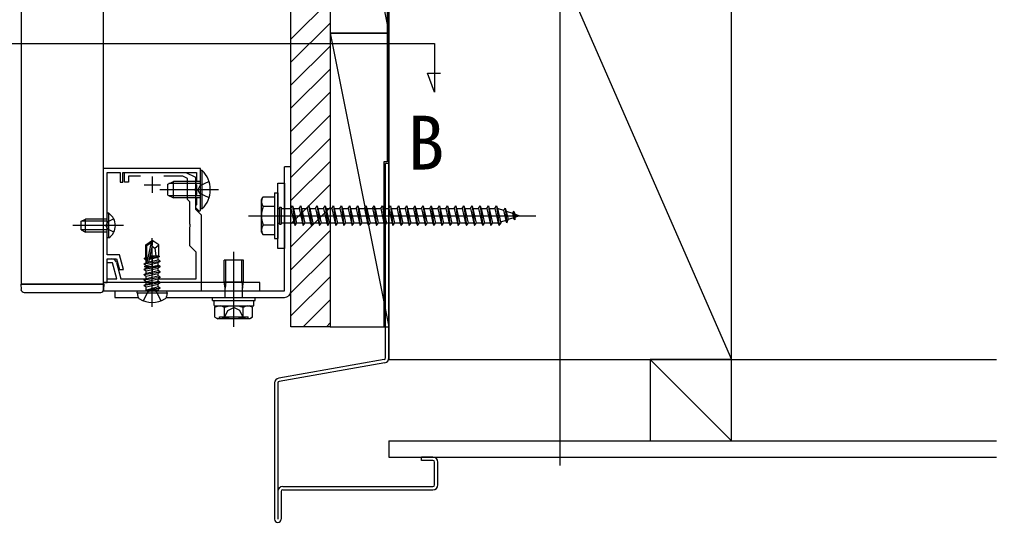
# Model space of a CAD drawing. Units: millimetres, scale not verified. Extents: x -1312 to 1312, y -1950 to 1938.
# Drawn here: x -983.1 to -683.9, y 43.6 to 197.8 of the extents above; entities that cross this region are included whole.
import ezdxf
from ezdxf.enums import TextEntityAlignment as Align

# ---------------------------------------------------------------- set-up
doc = ezdxf.new("R2010")
doc.units = ezdxf.units.MM
doc.header["$LTSCALE"] = 10
for name, color, linetype in [('0-2_USER1', 3, 'Continuous'), ('0-3_YKK_11', 7, 'Continuous'), ('0-4_YKK_12', 2, 'Continuous'), ('0-5_YKK_13', 4, 'Continuous'), ('0-8_YSS_K', 3, 'Continuous')]:
    doc.layers.add(name, color=color, linetype=linetype)
doc.styles.add('ＭＳ ゴシック', font='')
doc.styles.get('ＭＳ ゴシック').set_extended_font_data('MS Gothic')

msp = doc.modelspace()

# ---------------------------------------------------------------- linework, layer by layer
at = {"layer": '0-3_YKK_11'}
for p, q in [((-945, 147.11), (-940, 147.11)), ((-942.5, 149.61), (-942.5, 144.61)), ((-942.5, 124.61), (-942.5, 119.61)), ((-945, 122.11), (-940, 122.11))]:
    msp.add_line(p, q, dxfattribs=at)
msp.add_lwpolyline([(-957.5, 152.11), (-957.5, 117.11), (-956.3, 117.11), (-956.3, 124.41), (-953.42, 124.41), (-952.54, 121.11), (-951.29, 121.11), (-952.5, 125.61), (-956.3, 125.61), (-956.3, 134.16), (-956.42, 134.34), (-956.42, 134.89), (-956.3, 135.07), (-956.3, 150.91), (-952.3, 150.91), (-952.3, 147.91), (-951.5, 147.91), (-951.5, 150.91), (-928.9, 150.91), (-928.9, 148.16), (-929.2, 147.86), (-929.2, 147.36), (-928.9, 147.06), (-928.9, 144.16), (-929.2, 143.86), (-929.2, 143.36), (-928.9, 143.06), (-928.9, 140.99), (-929.2, 140.69), (-929.2, 140.19), (-928.07, 139.06), (-927.7, 139.21), (-927.7, 152.11)], close=True, dxfattribs=at)
for points in [[(-946.07, 149.71), (-949.8, 149.71), (-949.8, 147.91), (-951, 147.91), (-951, 150.91), (-932.2, 150.91), (-929.2, 149.41), (-929.2, 146.07), (-929.32, 145.89), (-929.32, 145.34), (-929.2, 145.16), (-929.2, 139.61), (-927.5, 137.91), (-927.5, 117.11), (-956.3, 117.11), (-956.3, 118.31), (-953.31, 118.31), (-954.62, 123.21), (-956.3, 123.21), (-956.3, 124.41), (-954.85, 124.41)], [(-940.56, 118.31), (-929, 118.31), (-929, 126.41), (-931, 128.41), (-931, 134.16), (-930.88, 134.34), (-930.88, 134.89), (-931, 135.07), (-931, 141.91), (-931.7, 142.61), (-931.7, 148.99), (-933.15, 149.71), (-938.93, 149.71)], [(-953.4, 123.3), (-952.07, 118.31), (-944.44, 118.31)]]:
    msp.add_lwpolyline(points, dxfattribs=at)
msp.add_arc((-954.85, 122.91), 1.5, 15, 90, dxfattribs=at)
at = {"layer": '0-4_YKK_12'}
for p, q in [((-1016, 190.46), (-856, 190.46)), ((-856, 190.46), (-856, 175.46))]:
    msp.add_line(p, q, dxfattribs=at)
for points in [[(-957.5, 1104.86), (-957.5, 116.61), (-982.5, 116.61), (-982.5, 1104.86)], [(-856, 175.46), (-858.13, 181.31), (-854.23, 181.31)]]:
    msp.add_lwpolyline(points, dxfattribs=at)
at = {"layer": '0-5_YKK_13'}
for p, q in [((-871, 94.03), (-871, 153.61)), ((-870, 153.61), (-871, 153.61)), ((-870, 94.03), (-870, 153.61)), ((-927.7, 139.71), (-927.7, 151.51)), ((-900, 152.61), (-902, 152.61)), ((-902, 114.61), (-902, 152.61)), ((-900, 114.61), (-900, 152.61)), ((-937.7, 147.31), (-936, 148.11)), ((-937.7, 143.91), (-937.7, 147.31)), ((-927.7, 147.46), (-937.39, 147.46)), ((-927.7, 148.11), (-936, 148.11)), ((-922.2, 145.61), (-940.2, 145.61)), ((-937.7, 143.91), (-936, 143.11)), ((-927.7, 143.77), (-937.39, 143.77)), ((-905, 144.61), (-905, 130.61)), ((-905, 144.61), (-904, 144.61)), ((-904, 144.61), (-904, 130.61)), ((-909, 142.61), (-908.57, 143.36)), ((-909, 132.61), (-909, 142.61)), ((-905, 143.36), (-908.57, 143.36)), ((-905, 143.36), (-905, 131.86)), ((-956.3, 130.86), (-956.3, 138.36)), ((-927.19, 139.71), (-927.7, 139.71)), ((-905, 140.5), (-908.55, 140.5)), ((-904, 139.86), (-903.5, 139.86)), ((-903.5, 140.21), (-903, 140.21)), ((-903.5, 140.21), (-903.5, 135.01)), ((-903, 140.21), (-903, 135.01)), ((-903, 139.86), (-900, 139.86)), ((-899.5, 140.61), (-898.75, 134.61)), ((-899.25, 139.86), (-898.25, 135.36)), ((-899.25, 139.86), (-897.5, 139.86)), ((-897.5, 139.86), (-897, 140.61)), ((-897.5, 139.86), (-896.5, 135.36)), ((-897, 140.61), (-896.25, 134.61)), ((-897, 140.61), (-896.75, 139.86)), ((-896.75, 139.86), (-895.75, 135.36)), ((-896.75, 139.86), (-895, 139.86)), ((-894.5, 140.61), (-893.75, 134.61)), ((-894.25, 139.86), (-892.5, 139.86)), ((-894.25, 139.86), (-893.25, 135.36)), ((-892, 140.61), (-891.25, 134.61)), ((-891.75, 139.86), (-890, 139.86)), ((-891.75, 139.86), (-890.75, 135.36)), ((-889.5, 140.61), (-888.75, 134.61)), ((-889.25, 139.86), (-887.5, 139.86)), ((-889.25, 139.86), (-888.25, 135.36)), ((-887, 140.61), (-886.25, 134.61)), ((-886.75, 139.86), (-885, 139.86)), ((-886.75, 139.86), (-885.75, 135.36)), ((-884.5, 140.61), (-883.75, 134.61)), ((-884.25, 139.86), (-882.5, 139.86)), ((-884.25, 139.86), (-883.25, 135.36)), ((-882, 140.61), (-881.25, 134.61)), ((-881.75, 139.86), (-880, 139.86)), ((-881.75, 139.86), (-880.75, 135.36)), ((-879.5, 140.61), (-878.75, 134.61)), ((-879.25, 139.86), (-877.5, 139.86)), ((-879.25, 139.86), (-878.25, 135.36)), ((-877, 140.61), (-876.25, 134.61)), ((-876.75, 139.86), (-872.5, 139.86)), ((-876.75, 139.86), (-875.75, 135.36)), ((-874.5, 140.61), (-873.75, 134.61)), ((-874.25, 139.86), (-873.25, 135.36)), ((-872, 140.61), (-871.25, 134.61)), ((-871.75, 139.86), (-870, 139.86)), ((-871.75, 139.86), (-870.75, 135.36)), ((-869.5, 140.61), (-868.75, 134.61)), ((-869.25, 139.86), (-867.5, 139.86)), ((-869.25, 139.86), (-868.25, 135.36)), ((-867, 140.61), (-866.25, 134.61)), ((-866.75, 139.86), (-865, 139.86)), ((-866.75, 139.86), (-865.75, 135.36)), ((-864.5, 140.61), (-863.75, 134.61)), ((-864.25, 139.86), (-862.5, 139.86)), ((-864.25, 139.86), (-863.25, 135.36)), ((-862, 140.61), (-861.25, 134.61)), ((-861.75, 139.86), (-860, 139.86)), ((-861.75, 139.86), (-860.75, 135.36)), ((-859.5, 140.61), (-858.75, 134.61)), ((-859.25, 139.86), (-857.5, 139.86)), ((-859.25, 139.86), (-858.25, 135.36)), ((-857, 140.61), (-856.25, 134.61)), ((-856.75, 139.86), (-855, 139.86)), ((-856.75, 139.86), (-855.75, 135.36)), ((-854.5, 140.61), (-853.75, 134.61)), ((-854.25, 139.86), (-852.5, 139.86)), ((-854.25, 139.86), (-853.25, 135.36)), ((-852, 140.61), (-851.25, 134.61)), ((-851.75, 139.86), (-850, 139.86)), ((-851.75, 139.86), (-850.75, 135.36)), ((-849.5, 140.61), (-848.75, 134.61)), ((-849.25, 139.86), (-847.5, 139.86)), ((-849.25, 139.86), (-848.25, 135.36)), ((-847, 140.61), (-846.25, 134.61)), ((-846.75, 139.86), (-845, 139.86)), ((-846.75, 139.86), (-845.75, 135.36)), ((-844.5, 140.61), (-843.75, 134.61)), ((-844.25, 139.86), (-842.5, 139.86)), ((-844.25, 139.86), (-843.25, 135.36)), ((-842, 140.61), (-841.25, 134.61)), ((-841.75, 139.86), (-840, 139.86)), ((-841.75, 139.86), (-840.75, 135.36)), ((-839.5, 140.61), (-838.75, 134.61)), ((-839.25, 139.86), (-837.5, 139.86)), ((-839.25, 139.86), (-838.25, 135.36)), ((-837, 140.61), (-836.25, 134.61)), ((-836.75, 139.86), (-836.53, 139.86)), ((-836.75, 139.86), (-835.75, 135.36)), ((-836.53, 139.86), (-834.87, 139.29)), ((-834.41, 139.93), (-834.87, 139.29)), ((-834.87, 139.29), (-834.18, 136.18)), ((-834.41, 139.93), (-834.06, 139.01)), ((-834.41, 139.93), (-833.86, 135.49)), ((-834.06, 139.01), (-832.17, 138.36)), ((-834.06, 139.01), (-833.48, 136.42)), ((-831.8, 139.03), (-832.17, 138.36)), ((-832.17, 138.36), (-831.86, 136.98)), ((-831.8, 139.03), (-831.35, 138.08)), ((-831.8, 139.03), (-831.46, 136.32)), ((-831.35, 138.08), (-830, 137.61)), ((-831.35, 138.08), (-831.16, 137.22)), ((-964.3, 135.91), (-962.9, 136.61)), ((-964.3, 133.31), (-964.3, 135.91)), ((-956.3, 135.96), (-964.21, 135.96)), ((-956.3, 136.61), (-962.9, 136.61)), ((-913, 137.61), (-824.96, 137.61)), ((-905, 134.73), (-908.55, 134.73)), ((-904, 135.36), (-903.5, 135.36)), ((-903.5, 135.01), (-903, 135.01)), ((-899, 135.36), (-903, 135.36)), ((-896.5, 135.36), (-898.25, 135.36)), ((-896.5, 135.36), (-896.25, 134.61)), ((-896.25, 134.61), (-895.75, 135.36)), ((-894, 135.36), (-895.75, 135.36)), ((-891.5, 135.36), (-893.25, 135.36)), ((-889, 135.36), (-890.75, 135.36)), ((-886.5, 135.36), (-888.25, 135.36)), ((-884, 135.36), (-885.75, 135.36)), ((-881.5, 135.36), (-883.25, 135.36)), ((-879, 135.36), (-880.75, 135.36)), ((-876.5, 135.36), (-878.25, 135.36)), ((-874, 135.36), (-875.75, 135.36)), ((-871.5, 135.36), (-873.25, 135.36)), ((-869, 135.36), (-870.75, 135.36)), ((-866.5, 135.36), (-868.25, 135.36)), ((-864, 135.36), (-865.75, 135.36)), ((-861.5, 135.36), (-863.25, 135.36)), ((-859, 135.36), (-860.75, 135.36)), ((-856.5, 135.36), (-858.25, 135.36)), ((-854, 135.36), (-855.75, 135.36)), ((-851.5, 135.36), (-853.25, 135.36)), ((-849, 135.36), (-850.75, 135.36)), ((-846.5, 135.36), (-848.25, 135.36)), ((-844, 135.36), (-845.75, 135.36)), ((-841.5, 135.36), (-843.25, 135.36)), ((-839, 135.36), (-840.75, 135.36)), ((-836.53, 135.36), (-838.25, 135.36)), ((-836.5, 135.38), (-836.53, 135.36)), ((-834.18, 136.18), (-835.81, 135.62)), ((-833.86, 135.49), (-834.18, 136.18)), ((-833.86, 135.49), (-833.48, 136.42)), ((-831.86, 136.98), (-833.48, 136.42)), ((-831.46, 136.32), (-831.86, 136.98)), ((-831.46, 136.32), (-831.16, 137.22)), ((-830, 137.61), (-831.16, 137.22)), ((-951.3, 134.61), (-966.8, 134.61)), ((-964.3, 133.31), (-962.9, 132.61)), ((-956.3, 133.27), (-964.21, 133.27)), ((-909, 132.61), (-908.57, 131.86)), ((-908.57, 131.86), (-905, 131.86)), ((-955.79, 130.86), (-956.3, 130.86)), ((-944.5, 128.69), (-942.68, 129.92)), ((-944.08, 123.31), (-942.68, 129.49)), ((-942.32, 129.92), (-942.68, 129.92)), ((-942.68, 129.49), (-942.68, 129.92)), ((-942.5, 109.67), (-942.5, 130.74)), ((-942.5, 128.14), (-942.5, 129.92)), ((-942.5, 128.14), (-942.32, 129.92)), ((-940.5, 128.69), (-942.32, 129.92)), ((-905, 130.61), (-904, 130.61)), ((-944.5, 124.83), (-944.5, 128.69)), ((-944.5, 128.69), (-944.15, 128.5)), ((-943.57, 123.43), (-942.5, 128.14)), ((-941.68, 127.68), (-940.5, 128.69)), ((-940.5, 125.24), (-940.5, 128.69)), ((-917.5, 103.55), (-917.5, 126.55)), ((-944.97, 122.91), (-940.03, 123.74)), ((-940.03, 123.62), (-944.97, 122.8)), ((-944.97, 122.8), (-944.97, 122.91)), ((-944.97, 122.8), (-944.32, 122.42)), ((-944.85, 124.63), (-944.15, 124.77)), ((-944.85, 124.38), (-944.85, 124.63)), ((-944.85, 124.38), (-944.15, 124.49)), ((-944.85, 124.38), (-944.32, 124.07)), ((-944.5, 125.33), (-944.15, 125.33)), ((-944.32, 124.07), (-944.14, 124.11)), ((-944.32, 123.29), (-944.32, 124.07)), ((-944.32, 122.42), (-940.68, 123.25)), ((-943.57, 123.46), (-940.68, 124.11)), ((-943.38, 124.28), (-940.68, 124.89)), ((-943.3, 124.63), (-940.26, 125.13)), ((-943.23, 124.94), (-941.27, 125.33)), ((-943.14, 125.33), (-940.5, 125.33)), ((-940.26, 125.13), (-940.68, 124.89)), ((-940.68, 124.11), (-940.68, 124.89)), ((-940.03, 123.74), (-940.68, 124.11)), ((-940.03, 123.62), (-940.68, 123.25)), ((-940.68, 122.46), (-940.68, 123.25)), ((-940.5, 125.24), (-940.26, 125.13)), ((-940.03, 123.62), (-940.03, 123.74)), ((-914.5, 124.05), (-920.5, 124.05)), ((-920.5, 117.39), (-920.5, 124.05)), ((-919.96, 117.39), (-919.96, 124.05)), ((-915.04, 117.39), (-915.04, 124.05)), ((-914.5, 117.39), (-914.5, 124.05)), ((-944.97, 121.27), (-940.03, 122.09)), ((-940.03, 121.97), (-944.97, 121.15)), ((-944.97, 121.15), (-944.97, 121.27)), ((-944.97, 121.15), (-944.32, 120.77)), ((-944.97, 119.62), (-940.03, 120.44)), ((-940.03, 120.32), (-944.97, 119.5)), ((-944.32, 121.64), (-944.32, 122.42)), ((-944.32, 120.77), (-940.68, 121.6)), ((-944.32, 119.99), (-944.32, 120.77)), ((-944.32, 119.13), (-940.68, 119.95)), ((-940.03, 122.09), (-940.68, 122.46)), ((-940.03, 121.97), (-940.68, 121.6)), ((-940.68, 120.82), (-940.68, 121.6)), ((-940.03, 120.44), (-940.68, 120.82)), ((-940.03, 120.32), (-940.68, 119.95)), ((-940.68, 119.17), (-940.68, 119.95)), ((-940.03, 121.97), (-940.03, 122.09)), ((-940.03, 120.32), (-940.03, 120.44)), ((-944.97, 119.5), (-944.97, 119.62)), ((-944.97, 119.5), (-944.32, 119.13)), ((-944.97, 117.97), (-940.03, 118.79)), ((-940.03, 118.68), (-944.97, 117.85)), ((-944.97, 117.85), (-944.97, 117.97)), ((-944.97, 117.85), (-944.32, 117.48)), ((-944.97, 116.32), (-940.03, 117.15)), ((-940.03, 117.03), (-944.97, 116.2)), ((-944.32, 118.34), (-944.32, 119.13)), ((-944.32, 117.48), (-940.68, 118.3)), ((-944.32, 116.7), (-940.68, 117.52)), ((-944.32, 116.7), (-944.32, 117.48)), ((-940.03, 118.79), (-940.68, 119.17)), ((-940.03, 118.68), (-940.68, 118.3)), ((-940.68, 117.52), (-940.68, 118.3)), ((-940.03, 117.15), (-940.68, 117.52)), ((-940.03, 117.03), (-940.68, 116.65)), ((-940.03, 118.68), (-940.03, 118.79)), ((-940.03, 117.03), (-940.03, 117.15)), ((-927.5, 117.11), (-927.5, 114.61)), ((-920.5, 117.39), (-914.5, 117.39)), ((-920.18, 115.39), (-920.5, 117.39)), ((-919.96, 117.39), (-920.18, 115.39)), ((-915.04, 117.39), (-914.83, 115.39)), ((-914.83, 115.39), (-914.5, 117.39)), ((-982.8, 116.61), (-957.2, 116.61)), ((-982.8, 116.61), (-982.7, 115.05)), ((-981.71, 114.11), (-958.29, 114.11)), ((-957.3, 115.05), (-957.2, 116.61)), ((-954, 114.61), (-954, 112.61)), ((-954, 114.61), (-902, 114.61)), ((-947.1, 114.03), (-947, 114.61)), ((-947.1, 114.03), (-946.9, 112.88)), ((-947.1, 114.03), (-937.9, 114.03)), ((-947, 114.61), (-938, 114.61)), ((-944.97, 116.32), (-944.32, 116.7)), ((-944.97, 116.2), (-944.97, 116.32)), ((-944.97, 116.2), (-944.32, 115.83)), ((-944.32, 115.83), (-940.68, 116.65)), ((-944.32, 114.85), (-944.32, 115.83)), ((-940.68, 115.87), (-944.27, 114.79)), ((-944.27, 114.79), (-940.03, 115.5)), ((-940.03, 115.38), (-944.27, 114.67)), ((-944.27, 114.67), (-940.68, 115.01)), ((-944.27, 114.67), (-944.27, 114.79)), ((-940.68, 115.87), (-940.68, 116.65)), ((-940.03, 115.5), (-940.68, 115.87)), ((-940.03, 115.38), (-940.68, 115.01)), ((-940.68, 114.85), (-940.68, 115.01)), ((-940.03, 115.38), (-940.03, 115.5)), ((-940.03, 115.38), (-940.03, 115.5)), ((-937.9, 114.03), (-938.1, 112.88)), ((-937.9, 114.03), (-938, 114.61)), ((-920.18, 112.61), (-920.18, 115.39)), ((-914.83, 112.61), (-914.83, 115.39)), ((-954, 112.61), (-946.82, 112.61)), ((-938.18, 112.61), (-902, 112.61)), ((-924, 111.61), (-924, 112.61)), ((-924, 112.61), (-911, 112.61)), ((-924, 111.61), (-911, 111.61)), ((-923.56, 111.61), (-911.38, 111.61)), ((-923.56, 110.09), (-923.56, 111.61)), ((-911, 111.61), (-911, 112.61)), ((-923.27, 109.55), (-922.41, 110.05)), ((-923.27, 106.55), (-923.27, 109.55)), ((-922.41, 110.05), (-912.59, 110.05)), ((-920.6, 106.05), (-919.35, 108.55)), ((-920.39, 106.56), (-920.39, 109.53)), ((-919.35, 108.55), (-917.5, 109.53)), ((-915.65, 108.55), (-917.5, 109.53)), ((-914.4, 106.05), (-915.65, 108.55)), ((-914.61, 106.56), (-914.61, 109.53)), ((-911.73, 109.55), (-912.59, 110.05)), ((-911.73, 106.55), (-911.73, 109.55)), ((-923.27, 106.55), (-922.41, 106.05)), ((-912.59, 106.05), (-922.41, 106.05)), ((-921.93, 106.05), (-921.93, 106.65)), ((-921.93, 106.65), (-913.07, 106.65)), ((-913.07, 106.05), (-913.07, 106.65)), ((-911.73, 106.55), (-912.59, 106.05)), ((-871.41, 93.54), (-903.76, 87.84)), ((-871.24, 92.56), (-903.59, 86.85)), ((-905, 86.36), (-905, 44.61)), ((-904, 86.36), (-904, 44.61)), ((-856.5, 63.61), (-860, 63.61)), ((-860, 62.61), (-860, 63.61)), ((-856.5, 62.61), (-860, 62.61)), ((-856, 55.11), (-856, 62.11)), ((-855, 55.11), (-855, 62.11)), ((-902.5, 54.61), (-856.5, 54.61)), ((-903, 53.11), (-903, 44.61)), ((-902.5, 53.61), (-856.5, 53.61))]:
    msp.add_line(p, q, dxfattribs=at)
for points in [[(-927.19, 139.71), (-927.19, 151.51), (-927.7, 151.51)], [(-927.7, 143.11), (-936, 143.11), (-936, 148.11)], [(-925.09, 148.11), (-927.87, 146.76), (-928.48, 145.61)], [(-925.09, 143.11), (-927.87, 144.47), (-928.48, 145.61)], [(-955.79, 130.86), (-955.79, 138.36), (-956.3, 138.36)], [(-900, 139.86), (-899.5, 140.61), (-899.25, 139.86)], [(-900, 139.86), (-899, 135.36), (-898.75, 134.61), (-898.25, 135.36)], [(-895, 139.86), (-894.5, 140.61), (-894.25, 139.86)], [(-895, 139.86), (-894, 135.36), (-893.75, 134.61), (-893.25, 135.36)], [(-892.5, 139.86), (-892, 140.61), (-891.75, 139.86)], [(-892.5, 139.86), (-891.5, 135.36), (-891.25, 134.61), (-890.75, 135.36)], [(-890, 139.86), (-889.5, 140.61), (-889.25, 139.86)], [(-890, 139.86), (-889, 135.36), (-888.75, 134.61), (-888.25, 135.36)], [(-887.5, 139.86), (-887, 140.61), (-886.75, 139.86)], [(-887.5, 139.86), (-886.5, 135.36), (-886.25, 134.61), (-885.75, 135.36)], [(-885, 139.86), (-884.5, 140.61), (-884.25, 139.86)], [(-885, 139.86), (-884, 135.36), (-883.75, 134.61), (-883.25, 135.36)], [(-882.5, 139.86), (-882, 140.61), (-881.75, 139.86)], [(-882.5, 139.86), (-881.5, 135.36), (-881.25, 134.61), (-880.75, 135.36)], [(-880, 139.86), (-879.5, 140.61), (-879.25, 139.86)], [(-880, 139.86), (-879, 135.36), (-878.75, 134.61), (-878.25, 135.36)], [(-877.5, 139.86), (-877, 140.61), (-876.75, 139.86)], [(-877.5, 139.86), (-876.5, 135.36), (-876.25, 134.61), (-875.75, 135.36)], [(-875, 139.86), (-874.5, 140.61), (-874.25, 139.86)], [(-875, 139.86), (-874, 135.36), (-873.75, 134.61), (-873.25, 135.36)], [(-872.5, 139.86), (-872, 140.61), (-871.75, 139.86)], [(-872.5, 139.86), (-871.5, 135.36), (-871.25, 134.61), (-870.75, 135.36)], [(-870, 139.86), (-869.5, 140.61), (-869.25, 139.86)], [(-870, 139.86), (-869, 135.36), (-868.75, 134.61), (-868.25, 135.36)], [(-867.5, 139.86), (-867, 140.61), (-866.75, 139.86)], [(-867.5, 139.86), (-866.5, 135.36), (-866.25, 134.61), (-865.75, 135.36)], [(-865, 139.86), (-864.5, 140.61), (-864.25, 139.86)], [(-865, 139.86), (-864, 135.36), (-863.75, 134.61), (-863.25, 135.36)], [(-862.5, 139.86), (-862, 140.61), (-861.75, 139.86)], [(-862.5, 139.86), (-861.5, 135.36), (-861.25, 134.61), (-860.75, 135.36)], [(-860, 139.86), (-859.5, 140.61), (-859.25, 139.86)], [(-860, 139.86), (-859, 135.36), (-858.75, 134.61), (-858.25, 135.36)], [(-857.5, 139.86), (-857, 140.61), (-856.75, 139.86)], [(-857.5, 139.86), (-856.5, 135.36), (-856.25, 134.61), (-855.75, 135.36)], [(-855, 139.86), (-854.5, 140.61), (-854.25, 139.86)], [(-855, 139.86), (-854, 135.36), (-853.75, 134.61), (-853.25, 135.36)], [(-852.5, 139.86), (-852, 140.61), (-851.75, 139.86)], [(-852.5, 139.86), (-851.5, 135.36), (-851.25, 134.61), (-850.75, 135.36)], [(-850, 139.86), (-849.5, 140.61), (-849.25, 139.86)], [(-850, 139.86), (-849, 135.36), (-848.75, 134.61), (-848.25, 135.36)], [(-847.5, 139.86), (-847, 140.61), (-846.75, 139.86)], [(-847.5, 139.86), (-846.5, 135.36), (-846.25, 134.61), (-845.75, 135.36)], [(-845, 139.86), (-844.5, 140.61), (-844.25, 139.86)], [(-845, 139.86), (-844, 135.36), (-843.75, 134.61), (-843.25, 135.36)], [(-842.5, 139.86), (-842, 140.61), (-841.75, 139.86)], [(-842.5, 139.86), (-841.5, 135.36), (-841.25, 134.61), (-840.75, 135.36)], [(-840, 139.86), (-839.5, 140.61), (-839.25, 139.86)], [(-840, 139.86), (-839, 135.36), (-838.75, 134.61), (-838.25, 135.36)], [(-837.5, 139.86), (-837, 140.61), (-836.75, 139.86)], [(-837.5, 139.86), (-836.5, 135.36), (-836.25, 134.61), (-835.75, 135.36)], [(-956.3, 132.61), (-962.9, 132.61), (-962.9, 136.61)], [(-954.29, 136.66), (-956.15, 135.76), (-956.76, 134.61)], [(-954.29, 132.56), (-956.15, 133.47), (-956.76, 134.61)], [(-944.15, 123.5), (-944.15, 128.5), (-942.68, 129.49)], [(-942.5, 128.27), (-941.68, 127.68), (-941.44, 125.33)], [(-944.97, 122.91), (-944.32, 123.29), (-944.1, 123.34)], [(-944.85, 124.63), (-944.32, 124.93), (-944.15, 124.97)], [(-944.97, 121.27), (-944.32, 121.64), (-940.68, 122.46)], [(-944.97, 119.62), (-944.32, 119.99), (-940.68, 120.82)], [(-944.97, 117.97), (-944.32, 118.34), (-940.68, 119.17)], [(-945.21, 111.58), (-943.85, 114.31), (-942.5, 115.02)], [(-939.79, 111.58), (-941.15, 114.31), (-942.5, 115.02)], [(-923.56, 110.05), (-911.38, 110.05), (-911.38, 111.57)]]:
    msp.add_lwpolyline(points, dxfattribs=at)
for points in [[(-904, 147.61), (-902, 147.61), (-902, 127.61), (-904, 127.61)], [(-909.5, 114.61), (-909.5, 117.11), (-957.5, 117.11), (-957.5, 114.61)]]:
    msp.add_lwpolyline(points, close=True, dxfattribs=at)
for centre, radius, start, end in [((-932.93, 145.61), 8.23, 314.2189, 45.7811), ((-906.44, 141.94), 2.56, 146.2518, 214.3843), ((-958.33, 134.61), 4.53, 304.0667, 55.9333), ((-899.45, 137.61), 9.55, 162.412, 197.588), ((-906.44, 133.28), 2.56, 145.6157, 213.7482), ((-943.86, 123.5), 0.292, 180, 347.191), ((-981.71, 115.11), 1, 183.5, 270), ((-958.29, 115.11), 1, 270, 356.5), ((-944.56, 114.85), 0.235, 270, 0), ((-940.44, 114.85), 0.235, 180, 270), ((-902, 114.61), 2, 270, 0), ((-945.86, 113.06), 1.06, 190, 239.3641), ((-942.5, 118.73), 7.65, 239.3641, 300.6359), ((-939.14, 113.06), 1.06, 300.6359, 350), ((-921.84, 107.38), 2.6, 55.8637, 115.4561), ((-917.5, 100.42), 9.55, 72.412, 107.588), ((-913.16, 107.38), 2.6, 64.5439, 124.1363), ((-921.84, 108.71), 2.6, 244.5438, 304.1363), ((-917.5, 115.67), 9.55, 252.412, 287.5879), ((-913.16, 108.71), 2.6, 235.8637, 295.4561), ((-871.5, 94.03), 0.5, 280, 0), ((-871.5, 94.03), 1.5, 280, 0), ((-903.5, 86.36), 1.5, 100, 180), ((-903.5, 86.36), 0.5, 100, 180), ((-856.5, 62.11), 1.5, 0, 90), ((-856.5, 62.11), 0.5, 0, 90), ((-902.5, 53.11), 1.5, 90, 180), ((-856.5, 55.11), 1.5, 270, 0), ((-856.5, 55.11), 0.5, 270, 0), ((-902.5, 53.11), 0.5, 90, 180), ((-904, 44.61), 1, 180, 270), ((-904, 44.61), 1, 270, 0)]:
    msp.add_arc(centre, radius, start, end, dxfattribs=at)
at = {"layer": '0-8_YSS_K'}
for p, q in [((-817.5, 61.11), (-817.5, 1104.86)), ((-900, 103.61), (-900, 621.61)), ((-888, 621.61), (-888, 103.61)), ((-888, 283.61), (-870, 193.61)), ((-900, 191.76), (-888, 203.76)), ((-900, 184.69), (-888, 196.69)), ((-888, 193.61), (-870, 103.61)), ((-900, 177.62), (-888, 189.62)), ((-900, 170.55), (-888, 182.55)), ((-900, 163.48), (-888, 175.48)), ((-900, 156.41), (-888, 168.41)), ((-900, 149.34), (-888, 161.34)), ((-900, 142.26), (-888, 154.26)), ((-900, 135.19), (-888, 147.19)), ((-900, 128.12), (-888, 140.12)), ((-900, 121.05), (-888, 133.05)), ((-900, 113.98), (-888, 125.98)), ((-900, 106.91), (-888, 118.91)), ((-896.22, 103.61), (-888, 111.84)), ((-889.15, 103.61), (-888, 104.77)), ((-888, 103.61), (-900, 103.61)), ((-790, 93.61), (-765, 68.61)), ((-870, 68.61), (-683.86, 68.61)), ((-870, 68.61), (-870, 63.61)), ((-870, 63.61), (-683.86, 63.61))]:
    msp.add_line(p, q, dxfattribs=at)
for points in [[(-746.5, 553.99), (-746.5, 622.11), (-870.5, 622.11), (-870.5, 154.11)], [(-870, 333.61), (-765, 93.61), (-683.86, 93.61)], [(-870.5, 154.11), (-871.5, 154.11), (-871.5, 103.61)]]:
    msp.add_lwpolyline(points, dxfattribs=at)
for points in [[(-870, 93.61), (-765, 93.61), (-765, 333.61), (-870, 333.61)], [(-888, 193.61), (-870, 193.61), (-870, 283.61), (-888, 283.61)], [(-888, 103.61), (-870, 103.61), (-870, 193.61), (-888, 193.61)], [(-765, 93.61), (-790, 93.61), (-790, 68.61), (-765, 68.61)]]:
    msp.add_lwpolyline(points, close=True, dxfattribs=at)

# ---------------------------------------------------------------- texts
at = {"layer": '0-2_USER1', "style": 'ＭＳ ゴシック'}
msp.add_text('B', height=16.5, dxfattribs=at).set_placement((-864.23, 146.83), align=Align.BOTTOM_LEFT)

doc.saveas('drawing.dxf')
